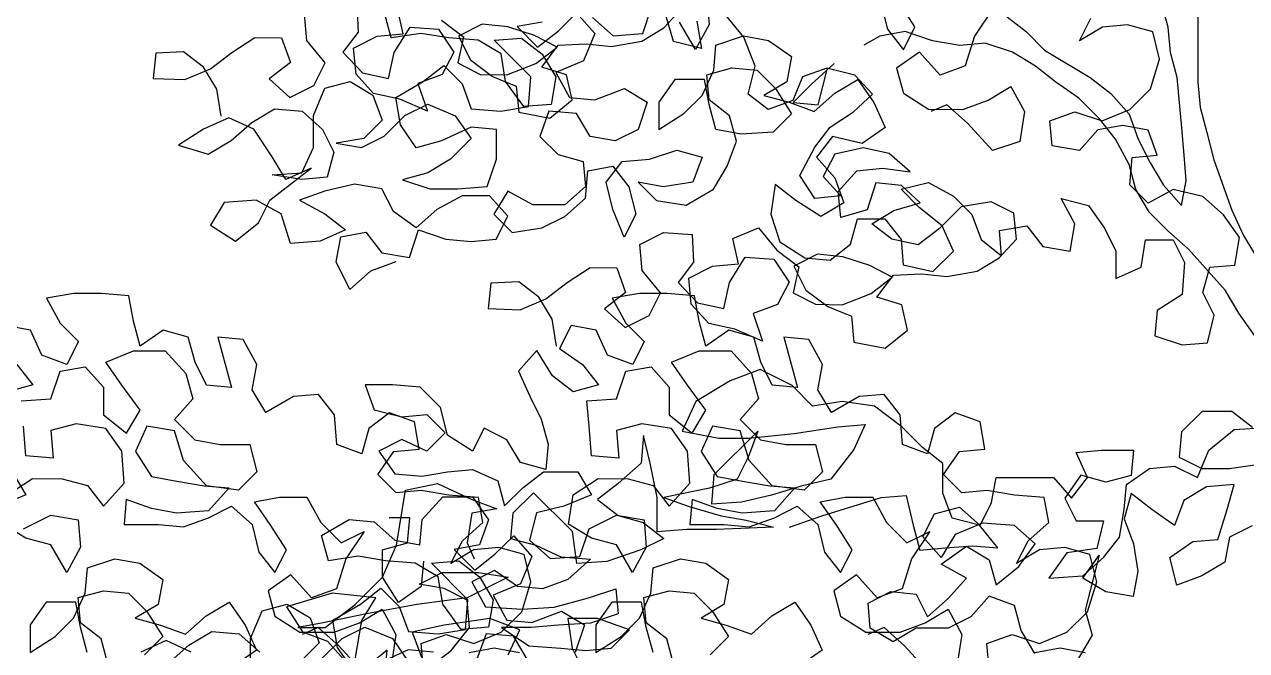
# Model space of a CAD drawing. Header units: inches. Extents: x 350994 to 353538, y 1581369 to 1583842.
# Drawn here: x 351589.049 to 351589.92, y 1583407.679 to 1583408.125 of the extents above; entities that cross this region are included whole.
import ezdxf

# ---------------------------------------------------------------- set-up
doc = ezdxf.new("R2010")
doc.units = ezdxf.units.IN
doc.header["$MEASUREMENT"] = 0
doc.linetypes.add('1', pattern=[0])
doc.layers.add('FOREST', color=96, linetype='Continuous')
doc.layers.add('TREE', color=81, linetype='1')

# ---------------------------------------------------------------- blocks, each defined once
blk = doc.blocks.new('TREE_4')
at = {"color": 94}
for points in [[(1490.8, 6476.1), (1458.9, 6464.5), (1432.9, 6441.4), (1415.6, 6476.1), (1421.4, 6507.9), (1453.2, 6513.7), (1473.4, 6487.6), (1508.1, 6481.8), (1519.7, 6516.5), (1554.4, 6504.9), (1586.2, 6502), (1618, 6504.9), (1632.5, 6533.8), (1609.4, 6559.8), (1574.7, 6559.8), (1542.9, 6542.5), (1516.8, 6519.4), (1487.9, 6539.7), (1473.5, 6568.6), (1438.8, 6574.4), (1401.2, 6565.8), (1369.4, 6554.2), (1401.2, 6536.9), (1427.2, 6516.6), (1395.4, 6502.2), (1357.8, 6499.3), (1346.2, 6536.9), (1314.5, 6554.3), (1274, 6551.4), (1256.6, 6522.5), (1288.4, 6502.3), (1317.3, 6525.4), (1331.8, 6554.3), (1383.9, 6594.7), (1352.1, 6580.3), (1334.7, 6609.2), (1311.6, 6643.9), (1279.9, 6658.4), (1248, 6644), (1216.2, 6623.8), (1253.8, 6612.2), (1282.7, 6629.5), (1308.8, 6652.6), (1337.7, 6669.9), (1372.4, 6667), (1398.4, 6643.8), (1412.8, 6614.9), (1404.1, 6583.1), (1372.3, 6580.3), (1334.7, 6586.1), (1372.3, 6588.9), (1386.8, 6620.7), (1386.8, 6661.2), (1401.3, 6695.9), (1433.1, 6704.5), (1462, 6687.2), (1473.6, 6655.3), (1450.4, 6632.2), (1415.7, 6626.5), (1447.5, 6620.7), (1476.4, 6635.1), (1502.5, 6661.1), (1531.4, 6675.5), (1566.1, 6661), (1586.3, 6632.1), (1560.3, 6606.1), (1531.3, 6588.8), (1499.5, 6580.1), (1534.2, 6568.6), (1568.9, 6568.5), (1606.5, 6571.4), (1618.1, 6606.1), (1618.1, 6643.6), (1586.3, 6646.6), (1548.7, 6629.3), (1516.9, 6620.6), (1496.7, 6649.5), (1490.9, 6684.2), (1525.7, 6704.4), (1551.7, 6724.7), (1574.8, 6701.5), (1586.3, 6669.7), (1623.9, 6666.8), (1658.6, 6672.5), (1661.6, 6710.1), (1615.3, 6756.4), (1650, 6759.3), (1676, 6739), (1693.4, 6710.1), (1687.5, 6675.4), (1652.8, 6672.5), (1629.7, 6704.4), (1624, 6739.1), (1595.1, 6756.4), (1557.5, 6759.4), (1522.8, 6765.2), (1485.2, 6759.4), (1476.6, 6791.2)], [(1676.1, 6779.5), (1644.3, 6773.7), (1670.3, 6747.7), (1696.3, 6767.9), (1719.5, 6791), (1742.6, 6765), (1728.1, 6730.3), (1693.4, 6715.9), (1710.7, 6684), (1742.5, 6681.1), (1780.1, 6695.5), (1809, 6678.2), (1797.4, 6643.5), (1768.5, 6629.1), (1736.7, 6634.9), (1719.3, 6663.8), (1684.6, 6666.7), (1673.1, 6634.9), (1696.2, 6611.8), (1728, 6603.1), (1730.8, 6571.3), (1704.8, 6548.2), (1664.3, 6548.2), (1632.5, 6565.6), (1615.1, 6536.7), (1638.2, 6513.5), (1675.8, 6519.3), (1704.8, 6533.7), (1730.8, 6556.8), (1733.7, 6591.5), (1765.5, 6597.3), (1785.8, 6571.2), (1794.4, 6536.5), (1779.9, 6507.6), (1765.5, 6542.3), (1756.8, 6577), (1777.1, 6603), (1811.8, 6605.9), (1846.5, 6617.4), (1878.3, 6608.7), (1866.7, 6576.9), (1829.1, 6571.2), (1797.3, 6577), (1820.4, 6553.8), (1858, 6548), (1892.7, 6568.2), (1910.1, 6597.1), (1921.7, 6628.9), (1913.1, 6660.7), (1887.1, 6681), (1884.2, 6712.8), (1916, 6721.4), (1947.8, 6718.5), (1970.9, 6695.4), (1991.1, 6663.5), (1968, 6640.4), (1927.5, 6637.6), (1895.7, 6643.4), (1887, 6675.2), (1881.3, 6707), (1843.7, 6707), (1823.4, 6678.2), (1823.4, 6643.5), (1855.2, 6663.7), (1878.4, 6686.8), (1892.9, 6718.6), (1895.8, 6750.4), (1930.5, 6761.9), (1962.3, 6756.1), (1991.2, 6735.8), (1985.4, 6704), (1956.4, 6686.7), (1988.2, 6678), (2020, 6666.4), (2046.1, 6689.5), (2075, 6706.8), (2095.2, 6677.9), (2109.7, 6646.1), (2080.7, 6625.9), (2043.1, 6634.6), (2022.9, 6608.6), (2046, 6582.5), (2057.5, 6550.7), (2028.6, 6533.4), (1996.8, 6553.7), (1970.8, 6573.9), (1965, 6536.4), (1976.5, 6501.6), (2008.3, 6481.4), (2040.1, 6478.5), (2066.1, 6498.7), (2074.8, 6530.5), (2109.5, 6530.4), (2129.8, 6504.4), (2132.6, 6472.6), (2170.2, 6463.9), (2196.2, 6489.9), (2181.8, 6521.7), (2152.9, 6544.9), (2129.8, 6568), (2164.5, 6576.6), (2196.3, 6559.3), (2219.4, 6536.1), (2231, 6504.3), (2257, 6484), (2254.1, 6515.8), (2288.8, 6521.6), (2309, 6495.6), (2343.7, 6489.7), (2349.5, 6524.4), (2332.2, 6556.3), (2366.9, 6547.5), (2387.1, 6518.6), (2401.5, 6489.7), (2401.5, 6455), (2433.3, 6469.4), (2439.1, 6504.1), (2473.8, 6504.1), (2488.3, 6475.2), (2485.3, 6434.7), (2453.5, 6414.5), (2450.6, 6382.7), (2485.3, 6371.1), (2517.1, 6373.9), (2525.8, 6408.6), (2511.4, 6437.5), (2520.1, 6469.3), (2551.9, 6472.2), (2557.7, 6506.9), (2537.5, 6535.8), (2511.5, 6559), (2473.9, 6567.7), (2442.1, 6550.4), (2419, 6573.5), (2421.9, 6608.2), (2453.7, 6611.1), (2442.1, 6642.9), (2410.3, 6648.7), (2378.5, 6643), (2355.4, 6617), (2320.7, 6622.8), (2317.8, 6654.6), (2349.6, 6666.1), (2384.3, 6654.5), (2419, 6668.9), (2445.1, 6694.9), (2456.7, 6732.5), (2448, 6767.2), (2416.2, 6775.9), (2384.4, 6773.1), (2355.5, 6755.7), (2370, 6784.6)], [(1739.7, 6785.2), (1765.7, 6762.1), (1803.3, 6764.9), (1814.9, 6799.6)], [(1884.3, 6811.1), (1887.1, 6776.4), (1869.8, 6744.6), (1849.6, 6779.3)], [(2104, 6805.1), (2112.7, 6770.4), (2132.9, 6744.4), (2147.4, 6773.3), (2127.1, 6805.1)], [(2245.7, 6796.3), (2222.5, 6761.6), (2210.9, 6724.1), (2179.1, 6712.5), (2153.1, 6741.5), (2124.2, 6721.2), (2132.8, 6689.4), (2164.6, 6669.2), (2208, 6669.1), (2239.8, 6680.7), (2268.7, 6698), (2286, 6666.2), (2280.2, 6628.6), (2245.5, 6617.1), (2213.7, 6651.8), (2187.7, 6674.9), (2167.5, 6666.3)], [(1126.9, 5967.7), (1118.3, 5999.5), (1092.3, 6019.8), (1089.4, 6051.6), (1121.2, 6060.2), (1153, 6057.3), (1176.1, 6034.1), (1196.3, 6002.3), (1173.2, 5979.2)], [(1100.9, 5982.2), (1092.2, 6014), (1086.5, 6045.8), (1048.9, 6045.8), (1028.6, 6016.9), (1028.6, 5982.2), (1060.4, 6002.4), (1083.6, 6025.5), (1098.1, 6057.3), (1101, 6089.1), (1135.7, 6100.7), (1167.5, 6094.9), (1196.4, 6074.6), (1190.6, 6042.8), (1161.6, 6025.5), (1193.4, 6016.8), (1225.2, 6005.2), (1251.3, 6028.3), (1280.2, 6045.6), (1300.4, 6016.7), (1314.9, 5984.9), (1285.9, 5964.6)], [(1647.3, 5981.7), (1615.5, 5987.5), (1583.7, 5981.7)], [(1525.9, 5961.5), (1523, 5993.3), (1554.8, 6004.9), (1589.5, 5993.3), (1624.2, 6007.7), (1650.3, 6033.7), (1661.9, 6071.3), (1653.2, 6106), (1621.4, 6114.7), (1589.6, 6111.8), (1560.7, 6094.5), (1575.2, 6123.4), (1601.2, 6146.5), (1595.5, 6178.3), (1557.9, 6181.2), (1523.2, 6187.1), (1491.4, 6184.2), (1468.3, 6207.3), (1488.6, 6236.2), (1520.4, 6239.1), (1514.6, 6273.8), (1482.8, 6285.4), (1456.8, 6265.2), (1448.1, 6233.4), (1416.3, 6245), (1413.4, 6282.6), (1393.2, 6308.6), (1361.4, 6305.7), (1326.7, 6285.5), (1309.4, 6314.5), (1315.2, 6346.3), (1297.9, 6378.1), (1266.1, 6381), (1283.4, 6317.4), (1251.5, 6320.3), (1237.1, 6349.2), (1228.5, 6381), (1196.7, 6389.7), (1167.7, 6369.5), (1159.1, 6401.3), (1153.3, 6433.2), (1118.7, 6436.1), (1084, 6436.1), (1049.3, 6430.4), (1066.6, 6398.5), (1089.7, 6375.4), (1075.2, 6346.5), (1043.4, 6358.1), (1029, 6389.9), (997.2, 6395.7)], [(1011.6, 6346.5), (1031.8, 6320.5), (1000, 6311.9)], [(1005.7, 6210.7), (1023, 6181.7), (988.3, 6167.3)], [(1020.1, 6138.4), (1054.8, 6155.7), (1089.5, 6149.9), (1092.3, 6115.2), (1075, 6083.4), (1054.8, 6118.1), (1023, 6126.8), (994.1, 6144.2)], [(999.9, 6181.7), (1031.7, 6202), (1069.3, 6201.9), (1101.1, 6193.2), (1121.3, 6167.2), (1147.3, 6196.1), (1144.5, 6236.6), (1124.3, 6265.5), (1086.7, 6271.3), (1054.9, 6262.7), (1057.7, 6228), (1023.1, 6230.9), (1020.2, 6268.5)], [(1017.3, 6300.3), (1054.9, 6303.1), (1066.5, 6337.8), (1098.3, 6343.6), (1121.4, 6317.5), (1121.4, 6282.8), (1150.3, 6259.7), (1167.7, 6288.6), (1144.6, 6320.4), (1124.4, 6349.3), (1159.1, 6363.8), (1199.5, 6363.7), (1225.5, 6334.8), (1234.2, 6303), (1211, 6277), (1237, 6250.9), (1268.8, 6245.1), (1306.4, 6245.1), (1315.1, 6210.4), (1291.9, 6187.3), (1251.4, 6193.1), (1222.5, 6224.9), (1211, 6262.5), (1176.3, 6268.3), (1161.8, 6236.5), (1182.1, 6204.7), (1213.9, 6198.9), (1248.5, 6193.1), (1280.3, 6190.2), (1254.3, 6161.3), (1213.8, 6158.4), (1182, 6164.2), (1150.2, 6175.8), (1147.3, 6144), (1190.7, 6144), (1222.5, 6141.1), (1254.3, 6152.6), (1283.2, 6167), (1309.2, 6143.9), (1317.9, 6109.2), (1338.1, 6083.1), (1352.6, 6112), (1332.3, 6143.9), (1312.1, 6172.8), (1343.9, 6178.5), (1378.6, 6178.5), (1396, 6146.7), (1422, 6120.6), (1450.9, 6135.1), (1427.7, 6100.4), (1416.1, 6062.8), (1384.3, 6051.3), (1358.3, 6080.2), (1329.4, 6060), (1338, 6028.2), (1369.8, 6007.9), (1413.2, 6007.9), (1445, 6019.4), (1473.9, 6036.7), (1491.2, 6004.9), (1485.4, 5967.3)], [(1450.7, 5955.8), (1418.9, 5990.5), (1392.9, 6013.7), (1372.7, 6005)], [(1232.2, 5982.7), (1200.4, 5997.2), (1168.6, 5982.7)], [(1203.2, 5968.3), (1229.3, 5991.4), (1258.2, 6008.7), (1292.9, 6005.8), (1318.9, 5982.6)], [(1307.3, 5959.5), (1307.4, 6000), (1321.8, 6034.7), (1353.7, 6043.3), (1382.6, 6025.9), (1394.1, 5994.1), (1370.9, 5971)], [(1397, 5973.9), (1423, 5999.9), (1451.9, 6014.3), (1486.6, 5999.8), (1506.8, 5970.9)], [(1538.6, 5982.4), (1506.8, 5985.3), (1469.2, 5968)], [(1437.4, 5959.4), (1417.2, 5988.3), (1411.5, 6023), (1446.2, 6043.2), (1472.2, 6063.4), (1495.3, 6040.3), (1506.9, 6008.5), (1544.5, 6005.5), (1579.2, 6011.3), (1582.1, 6048.9), (1535.9, 6095.2), (1570.6, 6098), (1596.6, 6077.8), (1613.9, 6048.8), (1608.1, 6014.2), (1573.4, 6011.3), (1550.3, 6043.1), (1544.5, 6077.8), (1515.6, 6095.2), (1478, 6098.1), (1443.3, 6103.9), (1405.8, 6098.2), (1397.1, 6130), (1431.8, 6150.2), (1463.6, 6147.3), (1489.6, 6124.1), (1521.4, 6118.3), (1524.3, 6150.1), (1550.4, 6179), (1588, 6179), (1608.2, 6150), (1596.6, 6118.2), (1564.8, 6112.5), (1590.8, 6086.4), (1616.8, 6106.7), (1640, 6129.8), (1663.1, 6103.7), (1648.6, 6069), (1613.9, 6054.6), (1631.2, 6022.8), (1663, 6019.9), (1700.6, 6034.3), (1729.5, 6016.9), (1717.9, 5982.2)], [(1657.2, 5973.6), (1639.9, 6002.6), (1605.2, 6005.5), (1593.6, 5973.7)], [(1842.2, 5967.7), (1833.6, 5999.5), (1807.6, 6019.8), (1804.7, 6051.6), (1836.5, 6060.2), (1868.3, 6057.3), (1891.4, 6034.1), (1911.6, 6002.3), (1888.5, 5979.2)], [(1816.2, 5982.2), (1807.6, 6014), (1801.8, 6045.8), (1764.2, 6045.8), (1744, 6016.9), (1743.9, 5982.2), (1775.8, 6002.4), (1798.9, 6025.5), (1813.4, 6057.3), (1816.3, 6089.1), (1851, 6100.7), (1882.8, 6094.9), (1911.7, 6074.6), (1905.9, 6042.8), (1877, 6025.5), (1908.8, 6016.8), (1940.6, 6005.2), (1966.6, 6028.3), (1995.5, 6045.6), (2015.7, 6016.7), (2030.2, 5984.9), (2001.2, 5964.6)], [(2362.7, 5981.7), (2330.9, 5987.5), (2299.1, 5981.7)], [(2241.2, 5961.5), (2238.4, 5993.3), (2270.2, 6004.9), (2304.9, 5993.3), (2339.6, 6007.7), (2365.6, 6033.7), (2377.2, 6071.3), (2368.6, 6106), (2336.8, 6114.7), (2305, 6111.8), (2276, 6094.5), (2290.5, 6123.4), (2316.6, 6146.5), (2310.8, 6178.3), (2273.2, 6181.2), (2238.5, 6187.1), (2206.7, 6184.2), (2183.6, 6207.3), (2203.9, 6236.2), (2235.7, 6239.1), (2229.9, 6273.8), (2198.1, 6285.4), (2172.1, 6265.2), (2163.4, 6233.4), (2131.6, 6245), (2128.7, 6282.6), (2108.5, 6308.6), (2076.7, 6305.7), (2042, 6285.5), (2024.7, 6314.5), (2030.5, 6346.3), (2013.2, 6378.1), (1981.4, 6381), (1998.7, 6317.4), (1966.9, 6320.3), (1952.4, 6349.2), (1943.8, 6381), (1912, 6389.7), (1883.1, 6369.5), (1874.4, 6401.3), (1868.7, 6433.2), (1834, 6436.1), (1799.3, 6436.1), (1764.6, 6430.4), (1781.9, 6398.5), (1805, 6375.4), (1790.5, 6346.5), (1758.7, 6358.1), (1744.3, 6389.9), (1712.5, 6395.7), (1698, 6366.8), (1726.9, 6346.5), (1747.1, 6320.5), (1715.3, 6311.9), (1689.3, 6332.1), (1669.1, 6363.9), (1646, 6337.9), (1660.4, 6306.1), (1674.8, 6277.2), (1683.5, 6245.4), (1680.5, 6213.6), (1648.7, 6222.3), (1631.4, 6251.2), (1602.5, 6265.7), (1588, 6236.8), (1556.2, 6257.1), (1547.6, 6291.8), (1521.6, 6317.8), (1486.9, 6320.7), (1452.2, 6320.8), (1463.8, 6289), (1498.4, 6280.3), (1530.2, 6283.1), (1553.4, 6260), (1530.2, 6236.9), (1498.4, 6251.3), (1469.5, 6236.9), (1489.7, 6208), (1524.4, 6205.1), (1556.2, 6210.8), (1588, 6213.7), (1619.8, 6199.2), (1628.4, 6167.4), (1651.6, 6190.5), (1677.6, 6210.7), (1721, 6210.7), (1738.3, 6181.7), (1703.6, 6167.3), (1668.9, 6158.7), (1660.2, 6124), (1686.2, 6100.8), (1723.8, 6103.7), (1735.4, 6138.4), (1770.1, 6155.7), (1804.8, 6149.9), (1807.7, 6115.2), (1790.3, 6083.4), (1770.1, 6118.1), (1738.3, 6126.8), (1709.4, 6144.2), (1715.2, 6181.7), (1747, 6202), (1784.6, 6201.9), (1816.4, 6193.2), (1836.6, 6167.2), (1862.7, 6196.1), (1859.8, 6236.6), (1839.6, 6265.5), (1802, 6271.3), (1770.2, 6262.7), (1773.1, 6228), (1738.4, 6230.9), (1735.5, 6268.5), (1732.7, 6300.3), (1770.2, 6303.1), (1781.8, 6337.8), (1813.7, 6343.6), (1836.8, 6317.5), (1836.7, 6282.8), (1865.6, 6259.7), (1883, 6288.6), (1859.9, 6320.4), (1839.7, 6349.3), (1874.4, 6363.8), (1914.9, 6363.7), (1940.9, 6334.8), (1949.5, 6303), (1926.4, 6277), (1952.3, 6250.9), (1984.1, 6245.1), (2021.7, 6245.1), (2030.4, 6210.4), (2007.2, 6187.3), (1966.8, 6193.1), (1937.9, 6224.9), (1926.3, 6262.5), (1891.6, 6268.3), (1877.2, 6236.5), (1897.4, 6204.7), (1929.2, 6198.9), (1963.9, 6193.1), (1995.7, 6190.2), (1969.6, 6161.3), (1929.1, 6158.4), (1897.3, 6164.2), (1865.5, 6175.8), (1862.6, 6144), (1906, 6144), (1937.8, 6141.1), (1969.6, 6152.6), (1998.5, 6167), (2024.5, 6143.9), (2033.2, 6109.2), (2053.4, 6083.1), (2067.9, 6112), (2047.7, 6143.9), (2027.5, 6172.8), (2059.3, 6178.5), (2094, 6178.5), (2111.3, 6146.7), (2137.3, 6120.6), (2166.2, 6135.1), (2143, 6100.4), (2131.4, 6062.8), (2099.6, 6051.3), (2073.6, 6080.2), (2044.7, 6060), (2053.3, 6028.2), (2085.1, 6007.9), (2128.5, 6007.9), (2160.3, 6019.4), (2189.2, 6036.7), (2206.6, 6004.9), (2200.7, 5967.3)], [(2166, 5955.8), (2134.3, 5990.5), (2108.3, 6013.7), (2088, 6005)], [(1526, 6097.4), (1523.1, 6065.6), (1494.2, 6045.4), (1474, 6077.2), (1474, 6111.9), (1505.8, 6120.6), (1508.7, 6152.4), (1482.7, 6152.4)], [(-701, 5307.2), (-675, 5287), (-651.9, 5263.8), (-594.1, 5229.1), (-568.1, 5208.8), (-545, 5182.8), (-533.5, 5151), (-519, 5122), (-501.7, 5093.1), (-478.6, 5067.1), (-472.8, 5098.9), (-475.6, 5130.7), (-478.5, 5165.4), (-484.2, 5229), (-492.9, 5260.8), (-495.7, 5292.6), (-504.4, 5324.4)], [(-388.5, 5627.9), (-408.7, 5599), (-423.2, 5567.2), (-431.9, 5535.4), (-434.8, 5500.7), (-440.6, 5466), (-446.5, 5434.2), (-452.3, 5399.5), (-455.2, 5364.8), (-458.1, 5333), (-458.2, 5223.2), (-455.4, 5191.4), (-446.7, 5159.6), (-438.1, 5124.8), (-415, 5061.2), (-400.6, 5029.4), (-383.2, 5000.5)], [(-1693, 5180.2), (-1698.6, 5214.5), (-1715.4, 5242.2), (-1740.7, 5261.6), (-1775.9, 5260), (-1779.2, 5227.8), (-1739, 5226.4), (-1706.5, 5240), (-1679.7, 5260.7), (-1650.5, 5279.9), (-1616.8, 5279.1), (-1605.6, 5248.1), (-1632.4, 5227.4), (-1606.1, 5204), (-1576, 5219.1), (-1561.5, 5247.6), (-1584.6, 5275.9), (-1587.8, 5308.7)], [(-1521.6, 5321.6), (-1519.9, 5286.3), (-1539.3, 5261), (-1514.6, 5235.1), (-1481.6, 5227.9), (-1474.4, 5260.9), (-1454.3, 5292.7), (-1418.1, 5290.4), (-1399, 5261.2), (-1413.5, 5232.8), (-1444.5, 5221.6), (-1432.4, 5186.6), (-1467.3, 5201.8), (-1500.4, 5209), (-1522.6, 5233.3), (-1525.8, 5266.1), (-1495.7, 5281.3), (-1462.9, 5284.5), (-1470.1, 5316.4)], [(-1414.4, 5301.7), (-1386.6, 5280.7), (-1393.8, 5247.7), (-1365.4, 5233.1), (-1331.7, 5232.4), (-1295.1, 5246.9), (-1268.4, 5267.6), (-1296.8, 5282.1), (-1330.8, 5293.3), (-1362.9, 5296.6), (-1393, 5281.4), (-1377.9, 5251.3), (-1350.1, 5230.3), (-1320.1, 5218.2), (-1316.9, 5185.4), (-1277.4, 5177.5), (-1249.1, 5200.7), (-1256.3, 5232.6), (-1287.8, 5242.3), (-1266.8, 5270), (-1231.6, 5271.7), (-1199.4, 5268.5), (-1161.1, 5275), (-1133.4, 5291.8), (-1111.5, 5315.6)], [(-1269.1, 4889.2), (-1274.7, 4923.6), (-1291.5, 4951.3), (-1316.8, 4970.7), (-1352.1, 4969), (-1355.3, 4936.9), (-1315.1, 4935.4), (-1282.6, 4949.1), (-1255.8, 4969.8), (-1226.6, 4988.9), (-1192.9, 4988.2), (-1181.7, 4957.2), (-1208.5, 4936.4), (-1182.2, 4913), (-1152.1, 4928.2), (-1137.6, 4956.6), (-1160.7, 4984.9), (-1163.9, 5017.8), (-1133.8, 5032.9), (-1097.7, 5030.6), (-1096, 4995.4), (-1115.4, 4970), (-1090.7, 4944.1), (-1057.7, 4936.9), (-1050.5, 4970), (-1030.4, 5001.8), (-994.2, 4999.5), (-975.1, 4970.2), (-989.6, 4941.8), (-1020.6, 4930.6), (-1008.5, 4895.6), (-1043.4, 4910.8), (-1076.5, 4918), (-1098.7, 4942.3), (-1101.9, 4975.2), (-1071.8, 4990.3), (-1039, 4993.5), (-1046.2, 5025.5), (-1013.7, 5039.1), (-990.5, 5010.8), (-962.7, 4989.8), (-969.9, 4956.7), (-941.5, 4942.2), (-907.8, 4941.4), (-871.3, 4955.9), (-844.5, 4976.7), (-872.9, 4991.2), (-906.9, 5002.4), (-939, 5005.6), (-969.2, 4990.4), (-954, 4960.3), (-926.2, 4939.4), (-896.2, 4927.3), (-893, 4894.4), (-853.5, 4886.6), (-825.2, 4909.7), (-832.4, 4941.7), (-863.9, 4951.3), (-842.9, 4979.1), (-807.7, 4980.8), (-775.5, 4977.5), (-737.2, 4984.1), (-709.5, 5000.8), (-687.6, 5024.6), (-690.9, 5057.4), (-719.3, 5072), (-757.6, 5065.4), (-785, 5038.3), (-811.8, 5017.6), (-844.9, 5024.8), (-870.2, 5044.2), (-842.5, 5060.9), (-809.1, 5070.6), (-832.9, 5092.4), (-865.1, 5095.7), (-876.3, 5061.7), (-909.7, 5052.1), (-912.9, 5084.9), (-889.5, 5111.1), (-856.7, 5114.3), (-822.1, 5109.6), (-848.3, 5133), (-881.4, 5140.2), (-917.3, 5132.1), (-931.8, 5103.7), (-909.6, 5079.3), (-942.4, 5076.1), (-961.5, 5105.3), (-942.4, 5141.1), (-922.9, 5166.4), (-893.7, 5185.6), (-869.4, 5207.9), (-891.7, 5232.2), (-927.2, 5240.9), (-958.2, 5229.8), (-970.3, 5199.8), (-1001.3, 5188.6), (-1026.6, 5208), (-1017.9, 5243.5), (-1032.4, 5280.1), (-1055.6, 5308.4)], [(-1091.5, 5300.3), (-1085.8, 5265.9), (-1121.3, 5274.7), (-1131, 5308.1)], [(-386.2, 4902.2), (-406.4, 4931.1), (-423.8, 4960), (-470, 5012.1), (-496, 5035.3), (-519.1, 5058.4), (-536.4, 5087.4), (-545, 5119.2), (-562.4, 5151), (-582.6, 5177), (-608.6, 5203.1), (-637.5, 5223.3), (-663.5, 5243.6), (-692.4, 5261), (-727.1, 5272.6), (-758.9, 5269.7), (-793.6, 5275.5), (-828.2, 5287.1), (-860.1, 5281.4), (-880.3, 5269.8)], [(-917.9, 5246.7), (-946.8, 5220.7), (-970, 5197.6), (-938.2, 5194.7), (-926.6, 5240.9)], [(-974.3, 4660.3), (-933.8, 4674.7), (-858.6, 4697.7), (-826.8, 4700.6), (-818.2, 4663), (-809.5, 4631.2), (-777.7, 4634.1), (-743, 4636.9), (-711.2, 4634), (-734.3, 4662.9), (-769, 4671.6), (-780.5, 4703.5), (-780.5, 4741), (-806.5, 4761.3), (-832.5, 4787.4), (-867.2, 4813.4), (-907.7, 4819.2), (-945.3, 4813.5), (-971.2, 4839.5), (-1011.7, 4859.8), (-1049.3, 4845.4), (-1092.7, 4819.4), (-1110.1, 4781.8), (-1063.8, 4773.1), (-1026.2, 4773.1), (-968.4, 4778.8), (-913.5, 4787.4), (-878.8, 4790.3), (-893.3, 4758.5), (-922.2, 4720.9), (-959.8, 4712.3), (-997.4, 4700.8), (-1035, 4692.1), (-1072.6, 4689.3), (-1069.7, 4726.9), (-1014.7, 4781.7), (-1026.3, 4749.9), (-1040.7, 4721), (-1075.5, 4709.5), (-1133.3, 4698), (-1101.5, 4686.4), (-1061, 4674.8), (-1029.2, 4669), (-994.5, 4660.3), (-1066.8, 4657.5), (-1104.4, 4657.5), (-1142, 4654.6), (-1142, 4698), (-1150.6, 4741.4), (-1159.2, 4776.1), (-1162.2, 4741.4), (-1191.1, 4715.4), (-1217.1, 4695.2), (-1191.1, 4674.9), (-1159.3, 4666.2), (-1133.3, 4646), (-1162.3, 4631.5), (-1205.6, 4617.1), (-1243.2, 4614.2), (-1249, 4654.7), (-1298.1, 4703.9), (-1324.1, 4677.9), (-1327.1, 4646.1), (-1295.3, 4637.4), (-1263.5, 4622.9), (-1225.9, 4620), (-1254.8, 4594), (-1286.6, 4582.5), (-1318.4, 4585.4), (-1347.3, 4605.7), (-1376.3, 4591.2), (-1358.9, 4559.4), (-1312.7, 4556.5), (-1272.2, 4559.3), (-1228.8, 4570.9), (-1194.1, 4582.4), (-1191.3, 4550.6), (-1226, 4539.1), (-1266.4, 4536.2), (-1301.1, 4533.3), (-1338.7, 4533.4), (-1304, 4510.2), (-1263.6, 4507.3), (-1231.8, 4504.4), (-1200, 4507.2), (-1176.8, 4530.3), (-1217.3, 4544.8), (-1254.9, 4544.9), (-1249.1, 4507.3), (-1231.8, 4472.6)], [(-1330.1, 4498.7), (-1315.6, 4530.5), (-1353.2, 4545), (-1411, 4536.3), (-1451.5, 4527.7), (-1440, 4495.9)], [(-1523.8, 4493.1), (-1515.1, 4542.2), (-1497.7, 4571.1), (-1552.6, 4576.9), (-1610.5, 4559.6), (-1590.3, 4527.8), (-1558.5, 4516.2), (-1535.4, 4490.2)], [(-1486.2, 4472.8), (-1483.3, 4504.6), (-1515.1, 4478.6)], [(-1440, 4475.6), (-1402.4, 4504.5), (-1379.2, 4533.4), (-1382.1, 4568.1), (-1411, 4582.6), (-1442.8, 4588.4), (-1413.8, 4602.8), (-1367.6, 4602.8), (-1330, 4597), (-1382.1, 4571), (-1445.7, 4562.4), (-1509.3, 4550.9), (-1564.2, 4539.4), (-1596, 4533.6), (-1561.4, 4533.6), (-1523.7, 4562.5), (-1489, 4597.1), (-1471.6, 4637.6), (-1460, 4707), (-1419.5, 4715.6), (-1376.2, 4695.3), (-1344.4, 4683.7), (-1376.2, 4678), (-1382, 4640.4), (-1373.3, 4620.1)], [(-389.3, 4662.2), (-418.3, 4647.8), (-424.1, 4616), (-453, 4598.6), (-484.8, 4587.1), (-493.5, 4621.8), (-464.5, 4642), (-432.7, 4644.9), (-421.1, 4682.5), (-412.4, 4714.3), (-447.1, 4711.4), (-476, 4694.1), (-487.6, 4662.3), (-516.5, 4682.6), (-542.5, 4702.8), (-551.2, 4671), (-539.7, 4639.2), (-534, 4604.5), (-539.8, 4572.7), (-574.5, 4578.5), (-603.4, 4595.9), (-583.1, 4624.8), (-600.5, 4555.4), (-591.9, 4523.6), (-609.2, 4494.7)], [(-664.2, 4500.5), (-681.5, 4529.5), (-690.1, 4561.3), (-721.9, 4572.9), (-745.1, 4546.9), (-774, 4532.4), (-814.5, 4532.5), (-843.4, 4515.2), (-872.3, 4532.5), (-875.2, 4564.3), (-846.2, 4578.8), (-814.4, 4575.8), (-800, 4546.9), (-774, 4570), (-750.8, 4596), (-782.6, 4613.4), (-750.8, 4636.5), (-721.9, 4619.1), (-713.2, 4587.3), (-684.3, 4610.4), (-664, 4639.3), (-690, 4662.5), (-730.5, 4665.4), (-765.2, 4651), (-782.6, 4622.1), (-805.7, 4648.1), (-791.2, 4677), (-759.4, 4685.7), (-733.4, 4662.5), (-718.9, 4691.4), (-713.1, 4723.2), (-640.8, 4723.1), (-617.7, 4697.1), (-597.5, 4723.1), (-611.9, 4754.9), (-580.1, 4757.8), (-539.6, 4757.7), (-542.5, 4725.9), (-574.3, 4717.3), (-606.1, 4726), (-626.4, 4697.1), (-612, 4668.2), (-577.3, 4668.2), (-586, 4633.5), (-623.6, 4627.7), (-646.7, 4595.9), (-603.4, 4598.8), (-577.3, 4621.9), (-557, 4647.9), (-551.2, 4682.6), (-548.3, 4714.4), (-519.4, 4734.6), (-487.6, 4737.5), (-458.7, 4723), (-444.2, 4757.7), (-412.4, 4783.7), (-371.9, 4786.5)], [(-389.2, 4786.5), (-415.2, 4806.8), (-452.8, 4806.8), (-478.9, 4780.8), (-481.8, 4749), (-452.9, 4734.5), (-418.2, 4734.5), (-377.7, 4740.3)]]:
    blk.add_lwpolyline(points, dxfattribs=at)

msp = doc.modelspace()

# ---------------------------------------------------------------- hatches: boundary and pattern name
at = {"layer": 'FOREST', "lineweight": 5}
h = msp.add_hatch(dxfattribs=at)
h.set_pattern_fill('ANSI31', color=96, scale=50, style=0)
h.paths.add_polyline_path([(351604.92742, 1583347.98001), (351663.00361, 1583522.95042), (351611.87793, 1583545.35936), (351490.29156, 1583598.08515), (351436.56964, 1583404.46462), (351529.74504, 1583373.17051)])
h.paths.add_polyline_path([(351517.5086, 1583480.13966), (351575.36575, 1583480.13966), (351575.36575, 1583465.13966), (351517.5086, 1583465.13966)], flags=24)

# ---------------------------------------------------------------- block references
at = {"layer": 'TREE', "lineweight": 5, "xscale": 0.0005632341344607994, "yscale": 0.0005632341490127146, "zscale": 0.0005632341444477617}
for p in [(351590.14321, 1583405.14216), (351588.47421, 1583404.30842)]:
    msp.add_blockref('TREE_4', p, dxfattribs=at)

doc.saveas('drawing.dxf')
